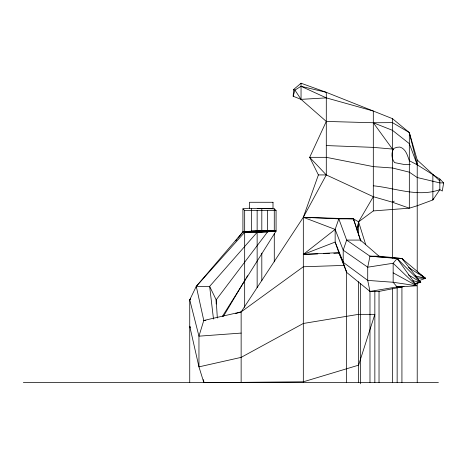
<?xml version="1.0" encoding="UTF-8"?>
<svg xmlns="http://www.w3.org/2000/svg" width="467" height="467" viewBox="0 0 467 467"><rect width="100%" height="100%" fill="white"/><g stroke="black" fill="none" stroke-linecap="round" stroke-linejoin="round"><path stroke-width="0.7" d="M373.308 185.796C395.351 187.95 417.842 197.506 439.832 189.66L442.29 191.026L443.65 182.901L439.832 179.036L417.218 164.81L409.326 132.575L392.461 122.634L373.308 122.757L326.293 121.426L301.046 99.354L293.171 96.255L293.609 89.524L301.046 83.219L326.293 92.332L392.461 118.653L409.326 132.575L417.218 159.988L417.218 271.911M357.634 227.557L358.592 221.831L373.308 196.695L392.461 202.217L409.326 208.194L417.218 205.749L432.868 199.946L439.832 189.66L439.832 179.036M409.326 132.575L409.326 208.194L373.308 210.926L358.592 221.831L357.092 230.815M190.361 327.484L189.736 326.211L198.954 366.864L203.781 382.426L241.141 382.356L241.141 311.903L303.317 217.295L338.814 218.854L346.648 240.085L369.981 256.185L367.722 267.194L367.722 280.398L369.981 291.408L369.981 382.426M293.171 96.255L294.922 90.09L301.046 86.296L326.293 92.332L326.293 174.927L303.317 217.295L303.317 382.426M433.318 198.598L432.868 199.946L432.868 174.424L417.218 159.988M403.978 286.499L379.029 291.408L369.981 291.408L346.648 272.395L338.814 252.624L335.154 242.069L335.154 229.408L338.814 218.854L353.437 218.854L358.592 221.831L365.749 244.772M326.293 121.426L309.679 157.321L318.395 174.927L303.317 217.295L335.154 229.408L343.21 250.178L343.21 262.296L346.648 272.395M189.736 382.426L189.736 299.849L196.274 286.37L242.922 231.883L242.922 208.825L249.29 208.2M223.389 316.41L245.677 278.84M246.424 277.591L247.539 275.711M222.368 316.387L276.073 231.048L276.073 210.506L274.281 208.825L257.656 208.492M267.579 210.506L267.579 231.883L216.186 299.849L216.186 304.011M241.141 382.356L303.317 381.808L358.592 365.165L374.849 314.338L358.592 314.338L303.317 323.473L241.141 357.378L198.954 366.864L198.954 336.17L189.736 299.849L190.629 298.705M235.771 241.019L237.108 239.308M238.007 238.164L242.922 231.883C253.896 230.826 265.116 229.933 276.073 231.048C265.098 232.099 253.873 233.004 242.922 231.883L267.579 231.883M419.419 280.544L425.472 278.303L401.929 258.502L397.143 258.502L393.156 263.254L393.156 282.261L397.143 287.012L401.929 287.012L403.272 286.516M189.736 299.849L190.705 298.763M335.154 229.408L303.317 254.398L317.846 253.885M235.648 313.614L241.141 311.903L303.317 266.762L344.045 265.408M392.461 202.217L394.271 201.125M414.906 283.761L420.755 282.296L401.929 258.502L379.029 256.185L369.981 256.185L397.143 258.502L420.755 282.296L414.317 283.58M241.141 311.903L203.781 320.473L198.954 336.17L241.141 333.088M423.376 278.723L425.472 278.303L420.294 274.316M369.981 291.408L400.003 286.44M397.143 287.012L416.646 285.769L397.143 258.502M293.609 89.524L294.922 90.09L301.046 99.354L326.293 97.877L373.308 111.023L373.308 210.926M323.654 253.674L329.463 253.47M333.823 253.318L339.637 253.114M318.395 174.927L326.293 174.927L373.308 196.695M443.65 182.901L439.832 182.901L417.218 177.524L409.326 172.165L392.461 167.997L373.308 166.614L326.293 157.321L309.679 157.321L326.293 174.927M242.922 208.825L244.673 210.506L276.073 210.506M276.073 231.048L251.409 231.048L251.409 208.825M379.029 256.185L360.396 240.085L346.648 240.085L343.21 250.178L367.722 267.194L393.156 263.254L416.646 285.769L393.156 282.261L367.722 280.398L343.21 262.296L338.814 252.624L303.317 254.398L335.154 242.069L343.21 262.296M205.894 320.473L203.781 320.473L196.274 286.37L244.673 232.309L261.812 230.628L261.812 208.825M23.35 382.426L438.396 382.426M419.337 282.296L420.755 282.296L419.611 281.432M410.318 164.6L403.943 164.442L394.586 162.621C391.381 158.64 391.159 152.942 393.558 148.512L396.833 147.303L399.863 147.064C405.841 148.78 407.481 155.552 409.326 160.73L417.218 164.81L409.326 143.638L392.461 130.322L373.308 122.757L392.461 149.055L393.628 149.86M416.914 278.011L425.472 278.303L408.567 267.498M326.293 145.564L373.308 147.374L392.461 149.055M369.981 256.185L401.929 258.502L403.698 260.615M304.753 217.412L303.317 217.295L353.437 218.854L360.909 241.176M306.189 217.529L310.497 217.885M412.881 280.72L420.755 282.296L408.327 274.8M415.087 275.857L425.472 278.303M301.046 86.296L326.293 97.877M393.156 272.856L416.646 285.769L415.42 285.028M417.994 272.547L419.144 273.434M432.868 174.424L439.832 180.968M360.396 240.085L353.437 218.854L353.437 220.261M203.279 379.572L203.781 382.426L203.781 380.99M213.489 319.054L209.648 286.37L257.142 232.309L274.281 230.628L274.281 208.825M217.336 318.009L216.186 299.849L209.648 286.37L196.274 286.37L196.274 287.789M417.218 282.815L417.218 382.426M401.929 286.201L401.929 382.426M397.143 286.931L397.143 382.426M392.461 118.653L392.461 258.14M392.461 288.664L392.461 382.426M379.029 291.408L379.029 382.426M374.849 291.087L374.849 382.426M360.396 283.311L360.396 383.781M358.592 221.831L358.592 235.479M358.592 281.642L358.592 382.426M346.648 270.953L346.648 382.426M301.046 83.219L301.046 99.354M274.281 233.529L274.281 261.859M261.812 253.143L261.812 280.743M257.142 210.506L257.142 287.69M244.673 210.506L244.673 307.368M273.002 202.275L249.46 202.275L249.46 208.551L273.002 208.551L273.002 202.275"/></g></svg>
